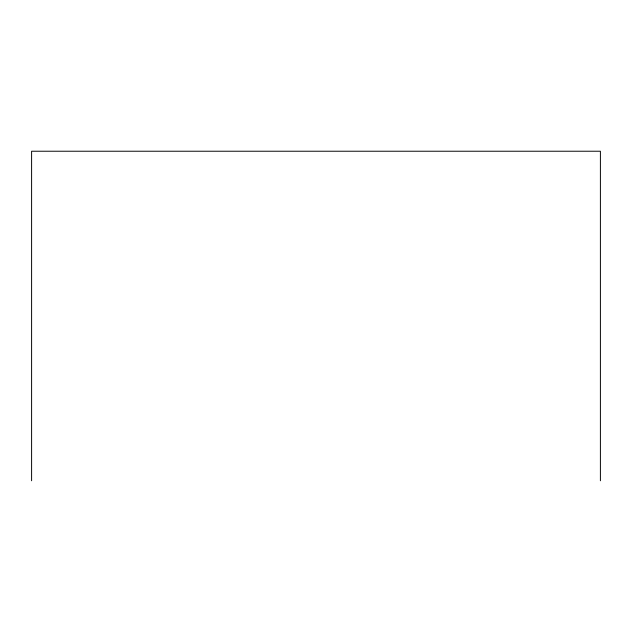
<?xml version="1.0" encoding="UTF-8"?>
<svg xmlns="http://www.w3.org/2000/svg" width="632" height="632" viewBox="0 0 632 632"><rect width="100%" height="100%" fill="white"/><g stroke="black" fill="none" stroke-linecap="round" stroke-linejoin="round"><path stroke-width="0.95" d="M600.4 480.77L600.4 151.23L31.6 151.23L31.6 480.77"/></g></svg>
